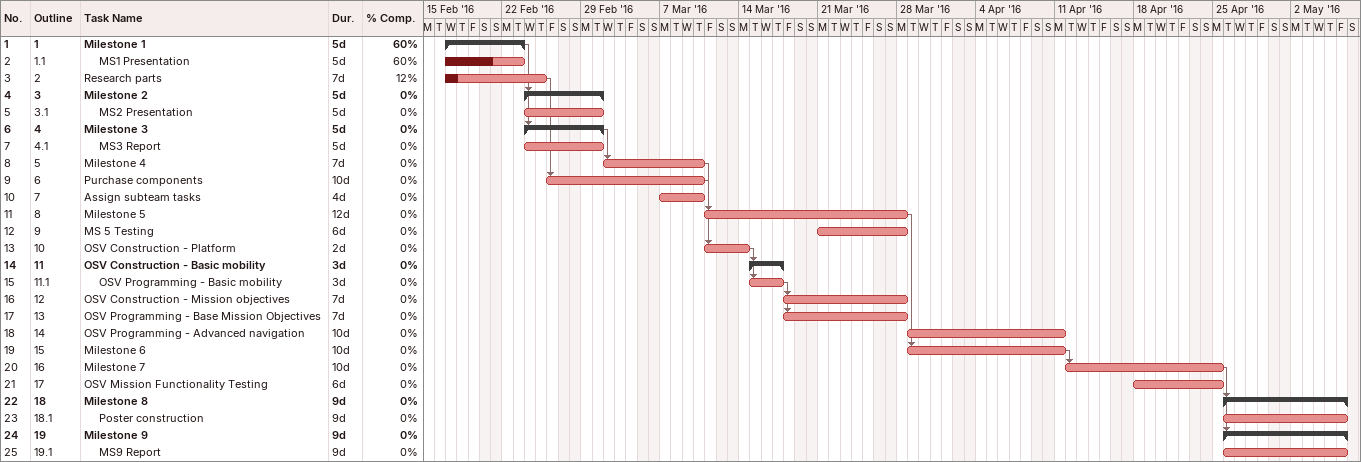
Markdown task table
| ID | WBS | Task | Duration | Start | Finish | Predecessors | % complete |
|---|---|---|---|---|---|---|---|
| 1 | 1 | **Milestone 1** | 5d | 2016-02-17 | 2016-02-23 |  | 60 |
| 2 | 1.1 | MS1 Presentation | 5d | 2016-02-17 | 2016-02-23 |  | 60 |
| 3 | 2 | Research parts | 7d | 2016-02-17 | 2016-02-25 |  | 12 |
| 4 | 3 | **Milestone 2** | 5d | 2016-02-24 | 2016-03-01 | 1 | 0 |
| 5 | 3.1 | MS2 Presentation | 5d | 2016-02-24 | 2016-03-01 |  | 0 |
| 6 | 4 | **Milestone 3** | 5d | 2016-02-24 | 2016-03-01 | 1 | 0 |
| 7 | 4.1 | MS3 Report | 5d | 2016-02-24 | 2016-03-01 |  | 0 |
| 8 | 5 | Milestone 4 | 7d | 2016-03-02 | 2016-03-10 | 6 | 0 |
| 9 | 6 | Purchase components | 10d | 2016-02-26 | 2016-03-10 | 3 | 0 |
| 10 | 7 | Assign subteam tasks | 4d | 2016-03-07 | 2016-03-10 |  | 0 |
| 11 | 8 | Milestone 5 | 12d | 2016-03-11 | 2016-03-28 | 8 | 0 |
| 12 | 9 | MS 5 Testing | 6d | 2016-03-21 | 2016-03-28 |  | 0 |
| 13 | 10 | OSV Construction - Platform | 2d | 2016-03-11 | 2016-03-14 | 9 | 0 |
| 14 | 11 | **OSV Construction - Basic mobility** | 3d | 2016-03-15 | 2016-03-17 | 13 | 0 |
| 15 | 11.1 | OSV Programming - Basic mobility | 3d | 2016-03-15 | 2016-03-17 | 13 | 0 |
| 16 | 12 | OSV Construction - Mission objectives | 7d | 2016-03-18 | 2016-03-28 | 15 | 0 |
| 17 | 13 | OSV Programming - Base Mission Objectives | 7d | 2016-03-18 | 2016-03-28 | 15 | 0 |
| 18 | 14 | OSV Programming - Advanced navigation | 10d | 2016-03-29 | 2016-04-11 |  | 0 |
| 19 | 15 | Milestone 6 | 10d | 2016-03-29 | 2016-04-11 | 11 | 0 |
| 20 | 16 | Milestone 7 | 10d | 2016-04-12 | 2016-04-25 | 19 | 0 |
| 21 | 17 | OSV Mission Functionality Testing | 6d | 2016-04-18 | 2016-04-25 |  | 0 |
| 22 | 18 | **Milestone 8** | 9d | 2016-04-26 | 2016-05-06 | 20 | 0 |
| 23 | 18.1 | Poster construction | 9d | 2016-04-26 | 2016-05-06 |  | 0 |
| 24 | 19 | **Milestone 9** | 9d | 2016-04-26 | 2016-05-06 | 20 | 0 |
| 25 | 19.1 | MS9 Report | 9d | 2016-04-26 | 2016-05-06 |  | 0 |
